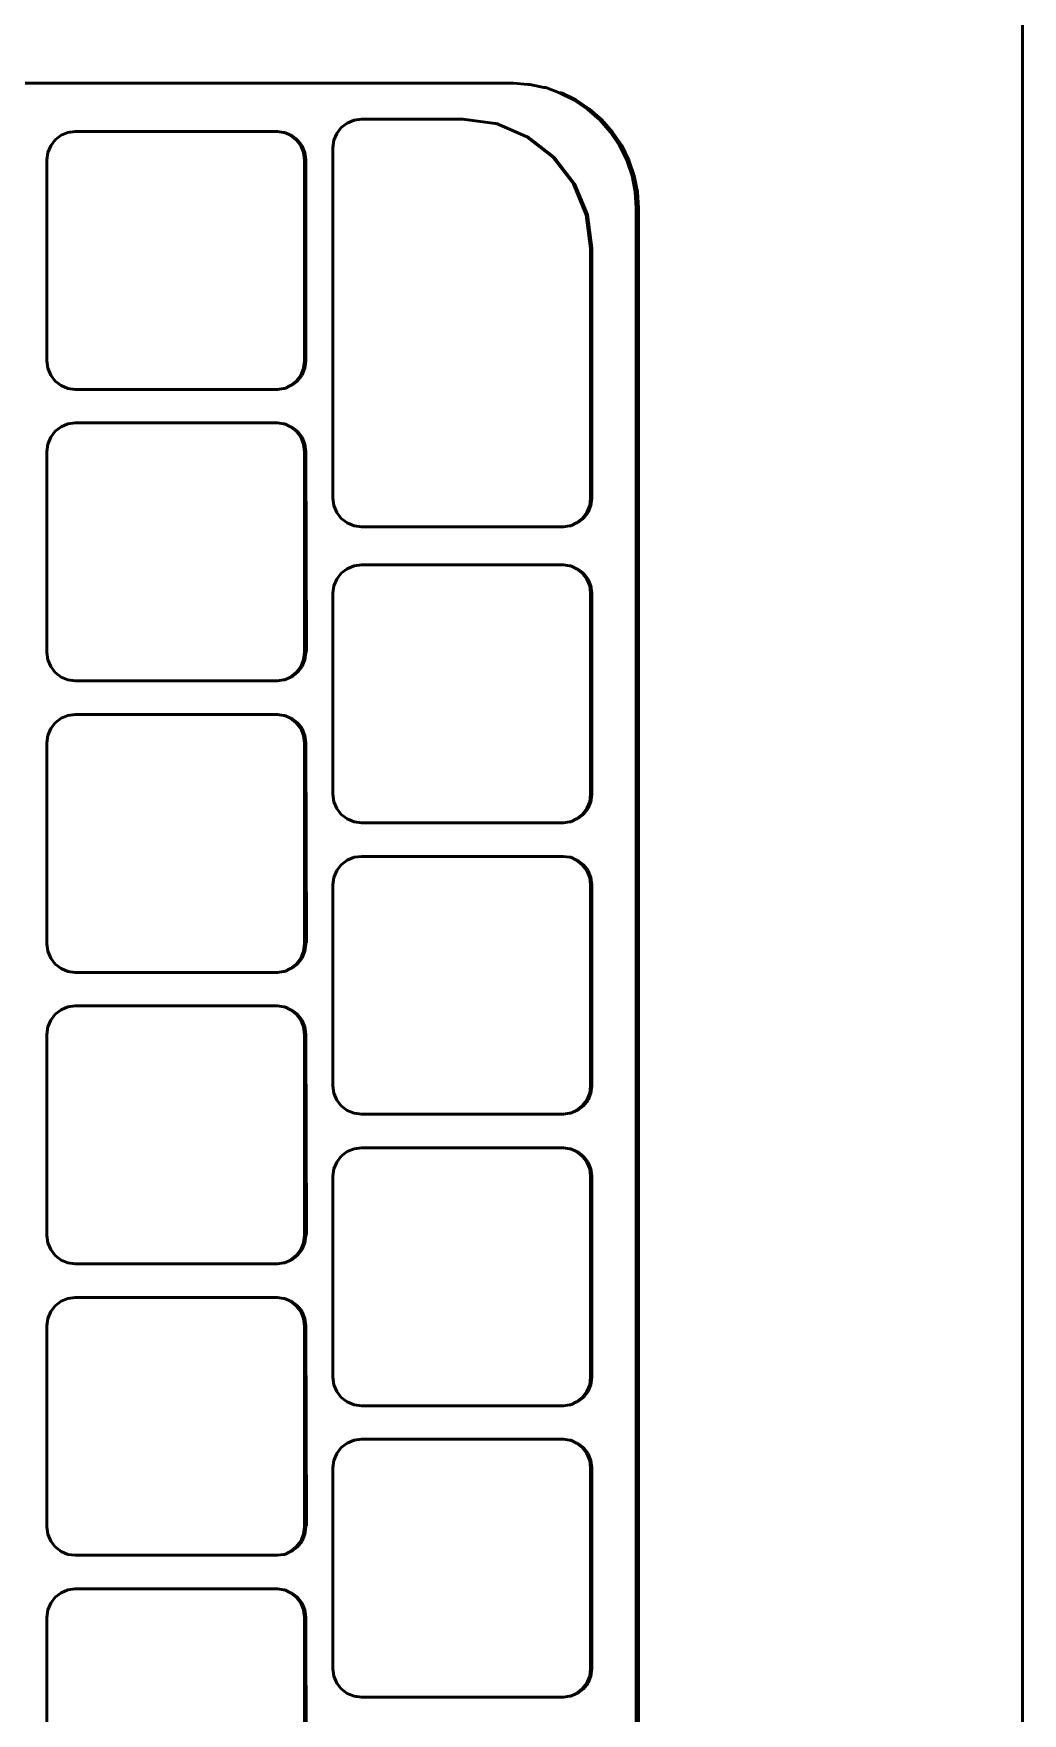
# Model space of a CAD drawing. Header units: millimetres. Extents: x 0 to 460473, y -68369 to 85219.
# Drawn here: x 232839.2 to 232904, y -36805.5 to -36695.4 of the extents above; entities that cross this region are included whole.
import ezdxf

# ---------------------------------------------------------------- set-up
doc = ezdxf.new("R2010")
doc.units = ezdxf.units.MM
doc.header["$LTSCALE"] = 50
doc.layers.add('fur', color=6, linetype='Continuous')

msp = doc.modelspace()

# ---------------------------------------------------------------- linework, layer by layer
at = {"layer": 'fur', "color": 40, "lineweight": 50, "true_color": 0xf8d731}
for p, q in [((232903.99865146, -37527.76328172), (232903.99865146, -35427.76328172)), ((232870.67461477, -36698.63789604), (232771.41549529, -36698.63789604)), ((232870.67461477, -36698.63789604), (232871.61218393, -36698.70783704)), ((232871.61218393, -36698.70783704), (232871.7417082, -36698.70783704)), ((232871.7417082, -36698.70783704), (232872.65976693, -36698.91646333)), ((232872.65976693, -36698.91646333), (232872.79054338, -36698.91646333)), ((232872.79054338, -36698.91646333), (232873.67118904, -36699.26020525)), ((232873.67118904, -36699.26020525), (232874.62914453, -36699.73318129)), ((232873.67118904, -36699.26020525), (232873.80317442, -36699.26020525)), ((232873.80317442, -36699.26020525), (232874.76227495, -36699.73318129)), ((232874.62914453, -36699.73318129), (232875.51724252, -36700.32729869)), ((232874.76227495, -36699.73318129), (232875.65143447, -36700.32729869)), ((232860.22276884, -36701.05895899), (232859.77371525, -36701.2451854)), ((232860.7046627, -36700.99544062), (232860.22276884, -36701.05895899)), ((232860.7046627, -36700.99544062), (232867.3608393, -36700.99544062)), ((232867.3608393, -36700.99544062), (232869.46708959, -36701.28336739)), ((232875.51724252, -36700.32729869), (232876.32028741, -36701.03239194)), ((232875.65143447, -36700.32729869), (232876.45543924, -36701.03239194)), ((232876.32028741, -36701.03239194), (232877.02453888, -36701.8363967)), ((232876.45543924, -36701.03239194), (232877.16053249, -36701.8363967)), ((232841.04033874, -36702.0451854), (232840.65472768, -36702.34142885)), ((232841.48939232, -36701.85895899), (232841.04033874, -36702.0451854)), ((232841.97128618, -36701.79544062), (232841.48939232, -36701.85895899)), ((232841.97128618, -36701.79544062), (232855.20547975, -36701.79544062)), ((232855.20547975, -36701.79544062), (232855.60921398, -36701.85895899)), ((232855.60921398, -36701.85895899), (232855.68737361, -36701.85895899)), ((232855.68737361, -36701.85895899), (232856.05826756, -36702.0451854)), ((232856.05826756, -36702.0451854), (232856.44387862, -36702.34142885)), ((232856.05826756, -36702.0451854), (232856.1364272, -36702.0451854)), ((232856.1364272, -36702.0451854), (232856.52203825, -36702.34142885)), ((232859.09221442, -36701.92750082), (232858.90621034, -36702.37709116)), ((232859.38810419, -36701.54142885), (232859.09221442, -36701.92750082)), ((232859.77371525, -36701.2451854), (232859.38810419, -36701.54142885)), ((232869.46708959, -36701.28336739), (232869.54524923, -36701.28336739)), ((232869.54524923, -36701.28336739), (232871.5026356, -36702.12752596)), ((232871.5026356, -36702.12752596), (232873.25059858, -36703.47038832)), ((232871.5026356, -36702.12752596), (232871.58079523, -36702.12752596)), ((232871.58079523, -36702.12752596), (232873.32875821, -36703.47038832)), ((232877.02453888, -36701.8363967), (232877.61794698, -36702.72555623)), ((232877.16053249, -36701.8363967), (232877.75464989, -36702.72555623)), ((232840.17283382, -36703.17709116), (232840.10939129, -36703.65956102)), ((232840.35883791, -36702.72750082), (232840.17283382, -36703.17709116)), ((232840.65472768, -36702.34142885), (232840.35883791, -36702.72750082)), ((232856.44387862, -36702.34142885), (232856.73976839, -36702.72750082)), ((232856.52203825, -36702.34142885), (232856.81792803, -36702.72750082)), ((232856.73976839, -36702.72750082), (232856.92577248, -36703.17709116)), ((232856.81792803, -36702.72750082), (232857.00393211, -36703.17709116)), ((232856.92577248, -36703.17709116), (232856.98921501, -36703.65956102)), ((232857.00393211, -36703.17709116), (232857.06737464, -36703.65956102)), ((232858.90621034, -36702.37709116), (232858.84276781, -36702.85956102)), ((232858.84276781, -36725.83132023), (232858.84276781, -36702.85956102)), ((232877.61794698, -36702.72555623), (232878.09035835, -36703.68465675)), ((232877.75464989, -36702.72555623), (232878.22762592, -36703.68465675)), ((232840.10939129, -36716.83132023), (232840.10939129, -36703.65956102)), ((232856.98921501, -36703.65956102), (232856.98921501, -36716.83132023)), ((232857.06737464, -36703.65956102), (232857.06737464, -36716.83132023)), ((232873.25059858, -36703.47038832), (232874.59185774, -36705.22044062)), ((232873.32875821, -36703.47038832), (232874.67001737, -36705.22044062)), ((232878.09035835, -36703.68465675), (232878.43368989, -36704.6972878)), ((232878.22762592, -36703.68465675), (232878.57136785, -36704.6972878)), ((232874.59185774, -36705.22044062), (232875.4350085, -36707.25841969)), ((232874.67001737, -36705.22044062), (232875.51316814, -36707.25841969)), ((232878.43368989, -36704.6972878), (232878.64206711, -36705.74612297)), ((232878.57136785, -36704.6972878), (232878.77999413, -36705.74612297)), ((232878.64206711, -36705.74612297), (232878.71192461, -36706.81321641)), ((232878.77999413, -36705.74612297), (232878.84993513, -36706.81321641)), ((232875.4350085, -36707.25841969), (232875.72259153, -36709.44544062)), ((232875.51316814, -36707.25841969), (232875.80075116, -36709.44544062)), ((232878.71192461, -36706.81321641), (232878.71192461, -36971.36257568)), ((232878.84993513, -36706.81321641), (232878.84993513, -36971.36257568)), ((232875.72259153, -36709.44544062), (232875.72259153, -36725.83132023)), ((232875.80075116, -36709.44544062), (232875.80075116, -36725.83132023)), ((232840.17283382, -36717.31379009), (232840.10939129, -36716.83132023)), ((232840.35883791, -36717.76338042), (232840.17283382, -36717.31379009)), ((232856.92577248, -36717.31379009), (232856.73976839, -36717.76338042)), ((232857.00393211, -36717.31379009), (232856.81792803, -36717.76338042)), ((232856.98921501, -36716.83132023), (232856.92577248, -36717.31379009)), ((232857.06737464, -36716.83132023), (232857.00393211, -36717.31379009)), ((232840.65472768, -36718.1494524), (232840.35883791, -36717.76338042)), ((232841.04033874, -36718.44569585), (232840.65472768, -36718.1494524)), ((232841.48939232, -36718.63192226), (232841.04033874, -36718.44569585)), ((232841.97128618, -36718.69544062), (232841.48939232, -36718.63192226)), ((232855.20547975, -36718.69544062), (232841.97128618, -36718.69544062)), ((232855.60921398, -36718.63192226), (232855.20547975, -36718.69544062)), ((232855.68737361, -36718.63192226), (232855.60921398, -36718.63192226)), ((232856.05826756, -36718.44569585), (232855.68737361, -36718.63192226)), ((232856.44387862, -36718.1494524), (232856.05826756, -36718.44569585)), ((232856.1364272, -36718.44569585), (232856.05826756, -36718.44569585)), ((232856.52203825, -36718.1494524), (232856.1364272, -36718.44569585)), ((232856.73976839, -36717.76338042), (232856.44387862, -36718.1494524)), ((232856.81792803, -36717.76338042), (232856.52203825, -36718.1494524)), ((232841.97128618, -36720.89544062), (232841.48939232, -36720.95895899)), ((232841.97128618, -36720.89544062), (232855.20547975, -36720.89544062)), ((232855.20547975, -36720.89544062), (232855.60921398, -36720.95895899)), ((232840.35883791, -36721.82750082), (232840.17283382, -36722.27709116)), ((232840.65472768, -36721.44142885), (232840.35883791, -36721.82750082)), ((232841.04033874, -36721.1451854), (232840.65472768, -36721.44142885)), ((232841.48939232, -36720.95895899), (232841.04033874, -36721.1451854)), ((232855.60921398, -36720.95895899), (232855.68737361, -36720.95895899)), ((232855.68737361, -36720.95895899), (232856.05826756, -36721.1451854)), ((232856.05826756, -36721.1451854), (232856.44387862, -36721.44142885)), ((232856.05826756, -36721.1451854), (232856.1364272, -36721.1451854)), ((232856.1364272, -36721.1451854), (232856.52203825, -36721.44142885)), ((232856.44387862, -36721.44142885), (232856.73976839, -36721.82750082)), ((232856.52203825, -36721.44142885), (232856.81792803, -36721.82750082)), ((232856.73976839, -36721.82750082), (232856.92577248, -36722.27709116)), ((232856.81792803, -36721.82750082), (232857.00393211, -36722.27709116)), ((232840.17283382, -36722.27709116), (232840.10939129, -36722.75956102)), ((232840.10939129, -36735.93132023), (232840.10939129, -36722.75956102)), ((232856.92577248, -36722.27709116), (232856.98921501, -36722.75956102)), ((232856.98921501, -36722.75956102), (232856.98921501, -36735.93132023)), ((232857.00393211, -36722.27709116), (232857.06737464, -36722.75956102)), ((232857.06737464, -36722.75956102), (232857.10156948, -36735.74499272)), ((232858.90621034, -36726.31379009), (232858.84276781, -36725.83132023)), ((232859.09221442, -36726.76338042), (232858.90621034, -36726.31379009)), ((232875.659149, -36726.31379009), (232875.47314491, -36726.76338042)), ((232875.73730863, -36726.31379009), (232875.55130454, -36726.76338042)), ((232875.72259153, -36725.83132023), (232875.659149, -36726.31379009)), ((232875.80075116, -36725.83132023), (232875.73730863, -36726.31379009)), ((232859.38810419, -36727.1494524), (232859.09221442, -36726.76338042)), ((232859.77371525, -36727.44569585), (232859.38810419, -36727.1494524)), ((232860.22276884, -36727.63192226), (232859.77371525, -36727.44569585)), ((232874.79164408, -36727.44569585), (232874.42075012, -36727.63192226)), ((232875.17725514, -36727.1494524), (232874.79164408, -36727.44569585)), ((232874.86980371, -36727.44569585), (232874.79164408, -36727.44569585)), ((232875.25541477, -36727.1494524), (232874.86980371, -36727.44569585)), ((232875.47314491, -36726.76338042), (232875.17725514, -36727.1494524)), ((232875.55130454, -36726.76338042), (232875.25541477, -36727.1494524)), ((232860.7046627, -36727.69544062), (232860.22276884, -36727.63192226)), ((232873.93885627, -36727.69544062), (232860.7046627, -36727.69544062)), ((232874.34259049, -36727.63192226), (232873.93885627, -36727.69544062)), ((232874.42075012, -36727.63192226), (232874.34259049, -36727.63192226)), ((232859.38810419, -36730.74142885), (232859.09221442, -36731.12750082)), ((232859.77371525, -36730.4451854), (232859.38810419, -36730.74142885)), ((232860.22276884, -36730.25895899), (232859.77371525, -36730.4451854)), ((232860.7046627, -36730.19544062), (232860.22276884, -36730.25895899)), ((232860.7046627, -36730.19544062), (232873.93885627, -36730.19544062)), ((232873.93885627, -36730.19544062), (232874.34259049, -36730.25895899)), ((232874.34259049, -36730.25895899), (232874.42075012, -36730.25895899)), ((232874.42075012, -36730.25895899), (232874.79164408, -36730.4451854)), ((232874.79164408, -36730.4451854), (232875.17725514, -36730.74142885)), ((232874.79164408, -36730.4451854), (232874.86980371, -36730.4451854)), ((232874.86980371, -36730.4451854), (232875.25541477, -36730.74142885)), ((232875.17725514, -36730.74142885), (232875.47314491, -36731.12750082)), ((232875.25541477, -36730.74142885), (232875.55130454, -36731.12750082)), ((232858.90621034, -36731.57709116), (232858.84276781, -36732.05956102)), ((232859.09221442, -36731.12750082), (232858.90621034, -36731.57709116)), ((232875.47314491, -36731.12750082), (232875.659149, -36731.57709116)), ((232875.55130454, -36731.12750082), (232875.73730863, -36731.57709116)), ((232875.659149, -36731.57709116), (232875.72259153, -36732.05956102)), ((232875.73730863, -36731.57709116), (232875.80075116, -36732.05956102)), ((232858.84276781, -36745.23132023), (232858.84276781, -36732.05956102)), ((232875.72259153, -36732.05956102), (232875.72259153, -36745.23132023)), ((232875.80075116, -36732.05956102), (232875.80075116, -36745.23132023)), ((232840.17283382, -36736.41379009), (232840.10939129, -36735.93132023)), ((232856.98921501, -36735.93132023), (232856.92577248, -36736.41379009)), ((232857.06737464, -36735.93132023), (232857.00393211, -36736.41379009)), ((232857.10156948, -36735.85989297), (232857.06737464, -36735.93132023)), ((232857.10156948, -36735.74499272), (232857.10156948, -36735.85989297)), ((232840.35883791, -36736.86338042), (232840.17283382, -36736.41379009)), ((232840.65472768, -36737.2494524), (232840.35883791, -36736.86338042)), ((232841.04033874, -36737.54569585), (232840.65472768, -36737.2494524)), ((232856.44387862, -36737.2494524), (232856.05826756, -36737.54569585)), ((232856.52203825, -36737.2494524), (232856.1364272, -36737.54569585)), ((232856.73976839, -36736.86338042), (232856.44387862, -36737.2494524)), ((232856.81792803, -36736.86338042), (232856.52203825, -36737.2494524)), ((232856.92577248, -36736.41379009), (232856.73976839, -36736.86338042)), ((232857.00393211, -36736.41379009), (232856.81792803, -36736.86338042)), ((232841.48939232, -36737.73192226), (232841.04033874, -36737.54569585)), ((232841.97128618, -36737.79544062), (232841.48939232, -36737.73192226)), ((232855.20547975, -36737.79544062), (232841.97128618, -36737.79544062)), ((232855.60921398, -36737.73192226), (232855.20547975, -36737.79544062)), ((232855.68737361, -36737.73192226), (232855.60921398, -36737.73192226)), ((232856.05826756, -36737.54569585), (232855.68737361, -36737.73192226)), ((232856.1364272, -36737.54569585), (232856.05826756, -36737.54569585)), ((232840.65472768, -36740.54142885), (232840.35883791, -36740.92750082)), ((232841.04033874, -36740.2451854), (232840.65472768, -36740.54142885)), ((232841.48939232, -36740.05895899), (232841.04033874, -36740.2451854)), ((232841.97128618, -36739.99544062), (232841.48939232, -36740.05895899)), ((232841.97128618, -36739.99544062), (232855.20547975, -36739.99544062)), ((232855.20547975, -36739.99544062), (232855.60921398, -36740.05895899)), ((232855.60921398, -36740.05895899), (232855.68737361, -36740.05895899)), ((232855.68737361, -36740.05895899), (232856.05826756, -36740.2451854)), ((232856.05826756, -36740.2451854), (232856.44387862, -36740.54142885)), ((232856.05826756, -36740.2451854), (232856.1364272, -36740.2451854)), ((232856.1364272, -36740.2451854), (232856.52203825, -36740.54142885)), ((232856.44387862, -36740.54142885), (232856.73976839, -36740.92750082)), ((232856.52203825, -36740.54142885), (232856.81792803, -36740.92750082)), ((232840.17283382, -36741.37709116), (232840.10939129, -36741.85956102)), ((232840.35883791, -36740.92750082), (232840.17283382, -36741.37709116)), ((232856.73976839, -36740.92750082), (232856.92577248, -36741.37709116)), ((232856.81792803, -36740.92750082), (232857.00393211, -36741.37709116)), ((232856.92577248, -36741.37709116), (232856.98921501, -36741.85956102)), ((232857.00393211, -36741.37709116), (232857.06737464, -36741.85956102)), ((232840.10939129, -36755.03132023), (232840.10939129, -36741.85956102)), ((232856.98921501, -36741.85956102), (232856.98921501, -36755.03132023)), ((232857.06737464, -36741.85956102), (232857.10156948, -36754.8505272)), ((232858.90621034, -36745.71379009), (232858.84276781, -36745.23132023)), ((232859.09221442, -36746.16338042), (232858.90621034, -36745.71379009)), ((232859.38810419, -36746.5494524), (232859.09221442, -36746.16338042)), ((232875.47314491, -36746.16338042), (232875.17725514, -36746.5494524)), ((232875.55130454, -36746.16338042), (232875.25541477, -36746.5494524)), ((232875.659149, -36745.71379009), (232875.47314491, -36746.16338042)), ((232875.73730863, -36745.71379009), (232875.55130454, -36746.16338042)), ((232875.72259153, -36745.23132023), (232875.659149, -36745.71379009)), ((232875.80075116, -36745.23132023), (232875.73730863, -36745.71379009)), ((232859.77371525, -36746.84569585), (232859.38810419, -36746.5494524)), ((232860.22276884, -36747.03192226), (232859.77371525, -36746.84569585)), ((232860.7046627, -36747.09544062), (232860.22276884, -36747.03192226)), ((232873.93885627, -36747.09544062), (232860.7046627, -36747.09544062)), ((232874.34259049, -36747.03192226), (232873.93885627, -36747.09544062)), ((232874.42075012, -36747.03192226), (232874.34259049, -36747.03192226)), ((232874.79164408, -36746.84569585), (232874.42075012, -36747.03192226)), ((232875.17725514, -36746.5494524), (232874.79164408, -36746.84569585)), ((232874.86980371, -36746.84569585), (232874.79164408, -36746.84569585)), ((232875.25541477, -36746.5494524), (232874.86980371, -36746.84569585)), ((232859.77371525, -36749.5451854), (232859.38810419, -36749.84142885)), ((232860.22276884, -36749.35895899), (232859.77371525, -36749.5451854)), ((232860.7046627, -36749.29544062), (232860.22276884, -36749.35895899)), ((232860.7046627, -36749.29544062), (232873.93885627, -36749.29544062)), ((232873.93885627, -36749.29544062), (232874.34259049, -36749.35895899)), ((232874.34259049, -36749.35895899), (232874.42075012, -36749.35895899)), ((232874.42075012, -36749.35895899), (232874.79164408, -36749.5451854)), ((232874.79164408, -36749.5451854), (232875.17725514, -36749.84142885)), ((232874.79164408, -36749.5451854), (232874.86980371, -36749.5451854)), ((232874.86980371, -36749.5451854), (232875.25541477, -36749.84142885)), ((232859.09221442, -36750.22750082), (232858.90621034, -36750.67709116)), ((232859.38810419, -36749.84142885), (232859.09221442, -36750.22750082)), ((232875.17725514, -36749.84142885), (232875.47314491, -36750.22750082)), ((232875.25541477, -36749.84142885), (232875.55130454, -36750.22750082)), ((232875.47314491, -36750.22750082), (232875.659149, -36750.67709116)), ((232875.55130454, -36750.22750082), (232875.73730863, -36750.67709116)), ((232858.90621034, -36750.67709116), (232858.84276781, -36751.15956102)), ((232858.84276781, -36764.33132023), (232858.84276781, -36751.15956102)), ((232875.659149, -36750.67709116), (232875.72259153, -36751.15956102)), ((232875.72259153, -36751.15956102), (232875.72259153, -36764.33132023)), ((232875.73730863, -36750.67709116), (232875.80075116, -36751.15956102)), ((232875.80075116, -36751.15956102), (232875.80075116, -36764.33132023)), ((232840.17283382, -36755.51379009), (232840.10939129, -36755.03132023)), ((232856.98921501, -36755.03132023), (232856.92577248, -36755.51379009)), ((232857.06737464, -36755.03132023), (232857.00393211, -36755.51379009)), ((232857.10156948, -36754.95989297), (232857.06737464, -36755.03132023)), ((232857.10156948, -36754.8505272), (232857.10156948, -36754.95989297)), ((232840.35883791, -36755.96338042), (232840.17283382, -36755.51379009)), ((232840.65472768, -36756.3494524), (232840.35883791, -36755.96338042)), ((232856.73976839, -36755.96338042), (232856.44387862, -36756.3494524)), ((232856.81792803, -36755.96338042), (232856.52203825, -36756.3494524)), ((232856.92577248, -36755.51379009), (232856.73976839, -36755.96338042)), ((232857.00393211, -36755.51379009), (232856.81792803, -36755.96338042)), ((232841.04033874, -36756.64569585), (232840.65472768, -36756.3494524)), ((232841.48939232, -36756.83192226), (232841.04033874, -36756.64569585)), ((232841.97128618, -36756.89544062), (232841.48939232, -36756.83192226)), ((232855.20547975, -36756.89544062), (232841.97128618, -36756.89544062)), ((232855.60921398, -36756.83192226), (232855.20547975, -36756.89544062)), ((232855.68737361, -36756.83192226), (232855.60921398, -36756.83192226)), ((232856.05826756, -36756.64569585), (232855.68737361, -36756.83192226)), ((232856.44387862, -36756.3494524), (232856.05826756, -36756.64569585)), ((232856.1364272, -36756.64569585), (232856.05826756, -36756.64569585)), ((232856.52203825, -36756.3494524), (232856.1364272, -36756.64569585)), ((232841.04033874, -36759.3451854), (232840.65472768, -36759.64142885)), ((232841.48939232, -36759.15895899), (232841.04033874, -36759.3451854)), ((232841.97128618, -36759.09544062), (232841.48939232, -36759.15895899)), ((232841.97128618, -36759.09544062), (232855.20547975, -36759.09544062)), ((232855.20547975, -36759.09544062), (232855.60921398, -36759.15895899)), ((232855.60921398, -36759.15895899), (232855.68737361, -36759.15895899)), ((232855.68737361, -36759.15895899), (232856.05826756, -36759.3451854)), ((232856.05826756, -36759.3451854), (232856.44387862, -36759.64142885)), ((232856.05826756, -36759.3451854), (232856.1364272, -36759.3451854)), ((232856.1364272, -36759.3451854), (232856.52203825, -36759.64142885)), ((232840.17283382, -36760.47709116), (232840.10939129, -36760.95956102)), ((232840.35883791, -36760.02750082), (232840.17283382, -36760.47709116)), ((232840.65472768, -36759.64142885), (232840.35883791, -36760.02750082)), ((232856.44387862, -36759.64142885), (232856.73976839, -36760.02750082)), ((232856.52203825, -36759.64142885), (232856.81792803, -36760.02750082)), ((232856.73976839, -36760.02750082), (232856.92577248, -36760.47709116)), ((232856.81792803, -36760.02750082), (232857.00393211, -36760.47709116)), ((232856.92577248, -36760.47709116), (232856.98921501, -36760.95956102)), ((232857.00393211, -36760.47709116), (232857.06737464, -36760.95956102)), ((232840.10939129, -36774.13132023), (232840.10939129, -36760.95956102)), ((232856.98921501, -36760.95956102), (232856.98921501, -36774.13132023)), ((232857.06737464, -36760.95956102), (232857.10156948, -36773.9505272)), ((232858.90621034, -36764.81379009), (232858.84276781, -36764.33132023)), ((232859.09221442, -36765.26338042), (232858.90621034, -36764.81379009)), ((232875.659149, -36764.81379009), (232875.47314491, -36765.26338042)), ((232875.73730863, -36764.81379009), (232875.55130454, -36765.26338042)), ((232875.72259153, -36764.33132023), (232875.659149, -36764.81379009)), ((232875.80075116, -36764.33132023), (232875.73730863, -36764.81379009)), ((232859.38810419, -36765.6494524), (232859.09221442, -36765.26338042)), ((232859.77371525, -36765.94569585), (232859.38810419, -36765.6494524)), ((232860.22276884, -36766.13192226), (232859.77371525, -36765.94569585)), ((232874.79164408, -36765.94569585), (232874.42075012, -36766.13192226)), ((232875.17725514, -36765.6494524), (232874.79164408, -36765.94569585)), ((232874.86980371, -36765.94569585), (232874.79164408, -36765.94569585)), ((232875.25541477, -36765.6494524), (232874.86980371, -36765.94569585)), ((232875.47314491, -36765.26338042), (232875.17725514, -36765.6494524)), ((232875.55130454, -36765.26338042), (232875.25541477, -36765.6494524)), ((232860.7046627, -36766.19544062), (232860.22276884, -36766.13192226)), ((232873.93885627, -36766.19544062), (232860.7046627, -36766.19544062)), ((232874.34259049, -36766.13192226), (232873.93885627, -36766.19544062)), ((232874.42075012, -36766.13192226), (232874.34259049, -36766.13192226)), ((232859.09221442, -36769.32750082), (232858.90621034, -36769.77709116)), ((232859.38810419, -36768.94142885), (232859.09221442, -36769.32750082)), ((232859.77371525, -36768.6451854), (232859.38810419, -36768.94142885)), ((232860.22276884, -36768.45895899), (232859.77371525, -36768.6451854)), ((232860.7046627, -36768.39544062), (232860.22276884, -36768.45895899)), ((232860.7046627, -36768.39544062), (232873.93885627, -36768.39544062)), ((232873.93885627, -36768.39544062), (232874.34259049, -36768.45895899)), ((232874.34259049, -36768.45895899), (232874.42075012, -36768.45895899)), ((232874.42075012, -36768.45895899), (232874.79164408, -36768.6451854)), ((232874.79164408, -36768.6451854), (232875.17725514, -36768.94142885)), ((232874.79164408, -36768.6451854), (232874.86980371, -36768.6451854)), ((232874.86980371, -36768.6451854), (232875.25541477, -36768.94142885)), ((232875.17725514, -36768.94142885), (232875.47314491, -36769.32750082)), ((232875.25541477, -36768.94142885), (232875.55130454, -36769.32750082)), ((232875.47314491, -36769.32750082), (232875.659149, -36769.77709116)), ((232875.55130454, -36769.32750082), (232875.73730863, -36769.77709116)), ((232858.90621034, -36769.77709116), (232858.84276781, -36770.25956102)), ((232858.84276781, -36783.43132023), (232858.84276781, -36770.25956102)), ((232875.659149, -36769.77709116), (232875.72259153, -36770.25956102)), ((232875.72259153, -36770.25956102), (232875.72259153, -36783.43132023)), ((232875.73730863, -36769.77709116), (232875.80075116, -36770.25956102)), ((232875.80075116, -36770.25956102), (232875.80075116, -36783.43132023)), ((232840.17283382, -36774.61379009), (232840.10939129, -36774.13132023)), ((232840.35883791, -36775.06338042), (232840.17283382, -36774.61379009)), ((232856.92577248, -36774.61379009), (232856.73976839, -36775.06338042)), ((232857.00393211, -36774.61379009), (232856.81792803, -36775.06338042)), ((232856.98921501, -36774.13132023), (232856.92577248, -36774.61379009)), ((232857.06737464, -36774.13132023), (232857.00393211, -36774.61379009)), ((232857.10156948, -36774.05989297), (232857.06737464, -36774.13132023)), ((232857.10156948, -36773.9505272), (232857.10156948, -36774.05989297)), ((232840.65472768, -36775.4494524), (232840.35883791, -36775.06338042)), ((232841.04033874, -36775.74569585), (232840.65472768, -36775.4494524)), ((232841.48939232, -36775.93192226), (232841.04033874, -36775.74569585)), ((232841.97128618, -36775.99544062), (232841.48939232, -36775.93192226)), ((232855.60921398, -36775.93192226), (232855.20547975, -36775.99544062)), ((232855.68737361, -36775.93192226), (232855.60921398, -36775.93192226)), ((232856.05826756, -36775.74569585), (232855.68737361, -36775.93192226)), ((232856.44387862, -36775.4494524), (232856.05826756, -36775.74569585)), ((232856.1364272, -36775.74569585), (232856.05826756, -36775.74569585)), ((232856.52203825, -36775.4494524), (232856.1364272, -36775.74569585)), ((232856.73976839, -36775.06338042), (232856.44387862, -36775.4494524)), ((232856.81792803, -36775.06338042), (232856.52203825, -36775.4494524)), ((232855.20547975, -36775.99544062), (232841.97128618, -36775.99544062)), ((232840.35883791, -36779.12750082), (232840.17283382, -36779.57709116)), ((232840.65472768, -36778.74142885), (232840.35883791, -36779.12750082)), ((232841.04033874, -36778.4451854), (232840.65472768, -36778.74142885)), ((232841.48939232, -36778.25895899), (232841.04033874, -36778.4451854)), ((232841.97128618, -36778.19544062), (232841.48939232, -36778.25895899)), ((232841.97128618, -36778.19544062), (232855.20547975, -36778.19544062)), ((232855.20547975, -36778.19544062), (232855.60921398, -36778.25895899)), ((232855.60921398, -36778.25895899), (232855.68737361, -36778.25895899)), ((232855.68737361, -36778.25895899), (232856.05826756, -36778.4451854)), ((232856.05826756, -36778.4451854), (232856.44387862, -36778.74142885)), ((232856.05826756, -36778.4451854), (232856.1364272, -36778.4451854)), ((232856.1364272, -36778.4451854), (232856.52203825, -36778.74142885)), ((232856.44387862, -36778.74142885), (232856.73976839, -36779.12750082)), ((232856.52203825, -36778.74142885), (232856.81792803, -36779.12750082)), ((232856.73976839, -36779.12750082), (232856.92577248, -36779.57709116)), ((232856.81792803, -36779.12750082), (232857.00393211, -36779.57709116)), ((232840.17283382, -36779.57709116), (232840.10939129, -36780.05956102)), ((232840.10939129, -36793.23132023), (232840.10939129, -36780.05956102)), ((232856.92577248, -36779.57709116), (232856.98921501, -36780.05956102)), ((232856.98921501, -36780.05956102), (232856.98921501, -36793.23132023)), ((232857.00393211, -36779.57709116), (232857.06737464, -36780.05956102)), ((232857.06737464, -36780.05956102), (232857.10156948, -36793.0505272)), ((232858.90621034, -36783.91379009), (232858.84276781, -36783.43132023)), ((232875.72259153, -36783.43132023), (232875.659149, -36783.91379009)), ((232875.80075116, -36783.43132023), (232875.73730863, -36783.91379009)), ((232859.09221442, -36784.36338042), (232858.90621034, -36783.91379009)), ((232859.38810419, -36784.7494524), (232859.09221442, -36784.36338042)), ((232859.77371525, -36785.04569585), (232859.38810419, -36784.7494524)), ((232875.17725514, -36784.7494524), (232874.79164408, -36785.04569585)), ((232875.25541477, -36784.7494524), (232874.86980371, -36785.04569585)), ((232875.47314491, -36784.36338042), (232875.17725514, -36784.7494524)), ((232875.55130454, -36784.36338042), (232875.25541477, -36784.7494524)), ((232875.659149, -36783.91379009), (232875.47314491, -36784.36338042)), ((232875.73730863, -36783.91379009), (232875.55130454, -36784.36338042)), ((232860.22276884, -36785.23192226), (232859.77371525, -36785.04569585)), ((232860.7046627, -36785.29544062), (232860.22276884, -36785.23192226)), ((232873.93885627, -36785.29544062), (232860.7046627, -36785.29544062)), ((232874.34259049, -36785.23192226), (232873.93885627, -36785.29544062)), ((232874.42075012, -36785.23192226), (232874.34259049, -36785.23192226)), ((232874.79164408, -36785.04569585), (232874.42075012, -36785.23192226)), ((232874.86980371, -36785.04569585), (232874.79164408, -36785.04569585)), ((232859.38810419, -36788.04142885), (232859.09221442, -36788.42750082)), ((232859.77371525, -36787.7451854), (232859.38810419, -36788.04142885)), ((232860.22276884, -36787.55895899), (232859.77371525, -36787.7451854)), ((232860.7046627, -36787.49544062), (232860.22276884, -36787.55895899)), ((232860.7046627, -36787.49544062), (232873.93885627, -36787.49544062)), ((232873.93885627, -36787.49544062), (232874.34259049, -36787.55895899)), ((232874.34259049, -36787.55895899), (232874.42075012, -36787.55895899)), ((232874.42075012, -36787.55895899), (232874.79164408, -36787.7451854)), ((232874.79164408, -36787.7451854), (232875.17725514, -36788.04142885)), ((232874.79164408, -36787.7451854), (232874.86980371, -36787.7451854)), ((232874.86980371, -36787.7451854), (232875.25541477, -36788.04142885)), ((232875.17725514, -36788.04142885), (232875.47314491, -36788.42750082)), ((232875.25541477, -36788.04142885), (232875.55130454, -36788.42750082)), ((232858.90621034, -36788.87709116), (232858.84276781, -36789.35956102)), ((232859.09221442, -36788.42750082), (232858.90621034, -36788.87709116)), ((232875.47314491, -36788.42750082), (232875.659149, -36788.87709116)), ((232875.55130454, -36788.42750082), (232875.73730863, -36788.87709116)), ((232875.659149, -36788.87709116), (232875.72259153, -36789.35956102)), ((232875.73730863, -36788.87709116), (232875.80075116, -36789.35956102)), ((232858.84276781, -36802.53132023), (232858.84276781, -36789.35956102)), ((232875.72259153, -36789.35956102), (232875.72259153, -36802.53132023)), ((232875.80075116, -36789.35956102), (232875.80075116, -36802.53132023)), ((232840.17283382, -36793.71379009), (232840.10939129, -36793.23132023)), ((232856.98921501, -36793.23132023), (232856.92577248, -36793.71379009)), ((232857.06737464, -36793.23132023), (232857.00393211, -36793.71379009)), ((232857.10156948, -36793.15989297), (232857.06737464, -36793.23132023)), ((232857.10156948, -36793.0505272), (232857.10156948, -36793.15989297)), ((232840.35883791, -36794.16338042), (232840.17283382, -36793.71379009)), ((232840.65472768, -36794.5494524), (232840.35883791, -36794.16338042)), ((232841.04033874, -36794.84569585), (232840.65472768, -36794.5494524)), ((232856.44387862, -36794.5494524), (232856.05826756, -36794.84569585)), ((232856.52203825, -36794.5494524), (232856.1364272, -36794.84569585)), ((232856.73976839, -36794.16338042), (232856.44387862, -36794.5494524)), ((232856.81792803, -36794.16338042), (232856.52203825, -36794.5494524)), ((232856.92577248, -36793.71379009), (232856.73976839, -36794.16338042)), ((232857.00393211, -36793.71379009), (232856.81792803, -36794.16338042)), ((232841.48939232, -36795.03192226), (232841.04033874, -36794.84569585)), ((232841.97128618, -36795.09544062), (232841.48939232, -36795.03192226)), ((232855.20547975, -36795.09544062), (232841.97128618, -36795.09544062)), ((232855.60921398, -36795.03192226), (232855.20547975, -36795.09544062)), ((232855.68737361, -36795.03192226), (232855.60921398, -36795.03192226)), ((232856.05826756, -36794.84569585), (232855.68737361, -36795.03192226)), ((232856.1364272, -36794.84569585), (232856.05826756, -36794.84569585)), ((232840.65472768, -36797.84142885), (232840.35883791, -36798.22750082)), ((232841.04033874, -36797.5451854), (232840.65472768, -36797.84142885)), ((232841.48939232, -36797.35895899), (232841.04033874, -36797.5451854)), ((232841.97128618, -36797.29544062), (232841.48939232, -36797.35895899)), ((232841.97128618, -36797.29544062), (232855.20547975, -36797.29544062)), ((232855.20547975, -36797.29544062), (232855.60921398, -36797.35895899)), ((232855.60921398, -36797.35895899), (232855.68737361, -36797.35895899)), ((232855.68737361, -36797.35895899), (232856.05826756, -36797.5451854)), ((232856.05826756, -36797.5451854), (232856.44387862, -36797.84142885)), ((232856.05826756, -36797.5451854), (232856.1364272, -36797.5451854)), ((232856.1364272, -36797.5451854), (232856.52203825, -36797.84142885)), ((232856.44387862, -36797.84142885), (232856.73976839, -36798.22750082)), ((232856.52203825, -36797.84142885), (232856.81792803, -36798.22750082)), ((232840.17283382, -36798.67709116), (232840.10939129, -36799.15956102)), ((232840.35883791, -36798.22750082), (232840.17283382, -36798.67709116)), ((232856.73976839, -36798.22750082), (232856.92577248, -36798.67709116)), ((232856.81792803, -36798.22750082), (232857.00393211, -36798.67709116)), ((232856.92577248, -36798.67709116), (232856.98921501, -36799.15956102)), ((232857.00393211, -36798.67709116), (232857.06737464, -36799.15956102)), ((232840.10939129, -36812.33132023), (232840.10939129, -36799.15956102)), ((232856.98921501, -36799.15956102), (232856.98921501, -36812.33132023)), ((232857.06737464, -36799.15956102), (232857.10156948, -36812.1505272)), ((232858.90621034, -36803.01379009), (232858.84276781, -36802.53132023)), ((232859.09221442, -36803.46338042), (232858.90621034, -36803.01379009)), ((232859.38810419, -36803.8494524), (232859.09221442, -36803.46338042)), ((232875.47314491, -36803.46338042), (232875.17725514, -36803.8494524)), ((232875.55130454, -36803.46338042), (232875.25541477, -36803.8494524)), ((232875.659149, -36803.01379009), (232875.47314491, -36803.46338042)), ((232875.73730863, -36803.01379009), (232875.55130454, -36803.46338042)), ((232875.72259153, -36802.53132023), (232875.659149, -36803.01379009)), ((232875.80075116, -36802.53132023), (232875.73730863, -36803.01379009)), ((232859.77371525, -36804.14569585), (232859.38810419, -36803.8494524)), ((232860.22276884, -36804.33192226), (232859.77371525, -36804.14569585)), ((232860.7046627, -36804.39544062), (232860.22276884, -36804.33192226)), ((232860.7046627, -36804.39544062), (232873.93885627, -36804.39544062)), ((232874.34259049, -36804.33192226), (232873.93885627, -36804.39544062)), ((232874.42075012, -36804.33192226), (232874.34259049, -36804.33192226)), ((232874.79164408, -36804.14569585), (232874.42075012, -36804.33192226)), ((232875.17725514, -36803.8494524), (232874.79164408, -36804.14569585)), ((232874.86980371, -36804.14569585), (232874.79164408, -36804.14569585)), ((232875.25541477, -36803.8494524), (232874.86980371, -36804.14569585))]:
    msp.add_line(p, q, dxfattribs=at)

doc.saveas('drawing.dxf')
